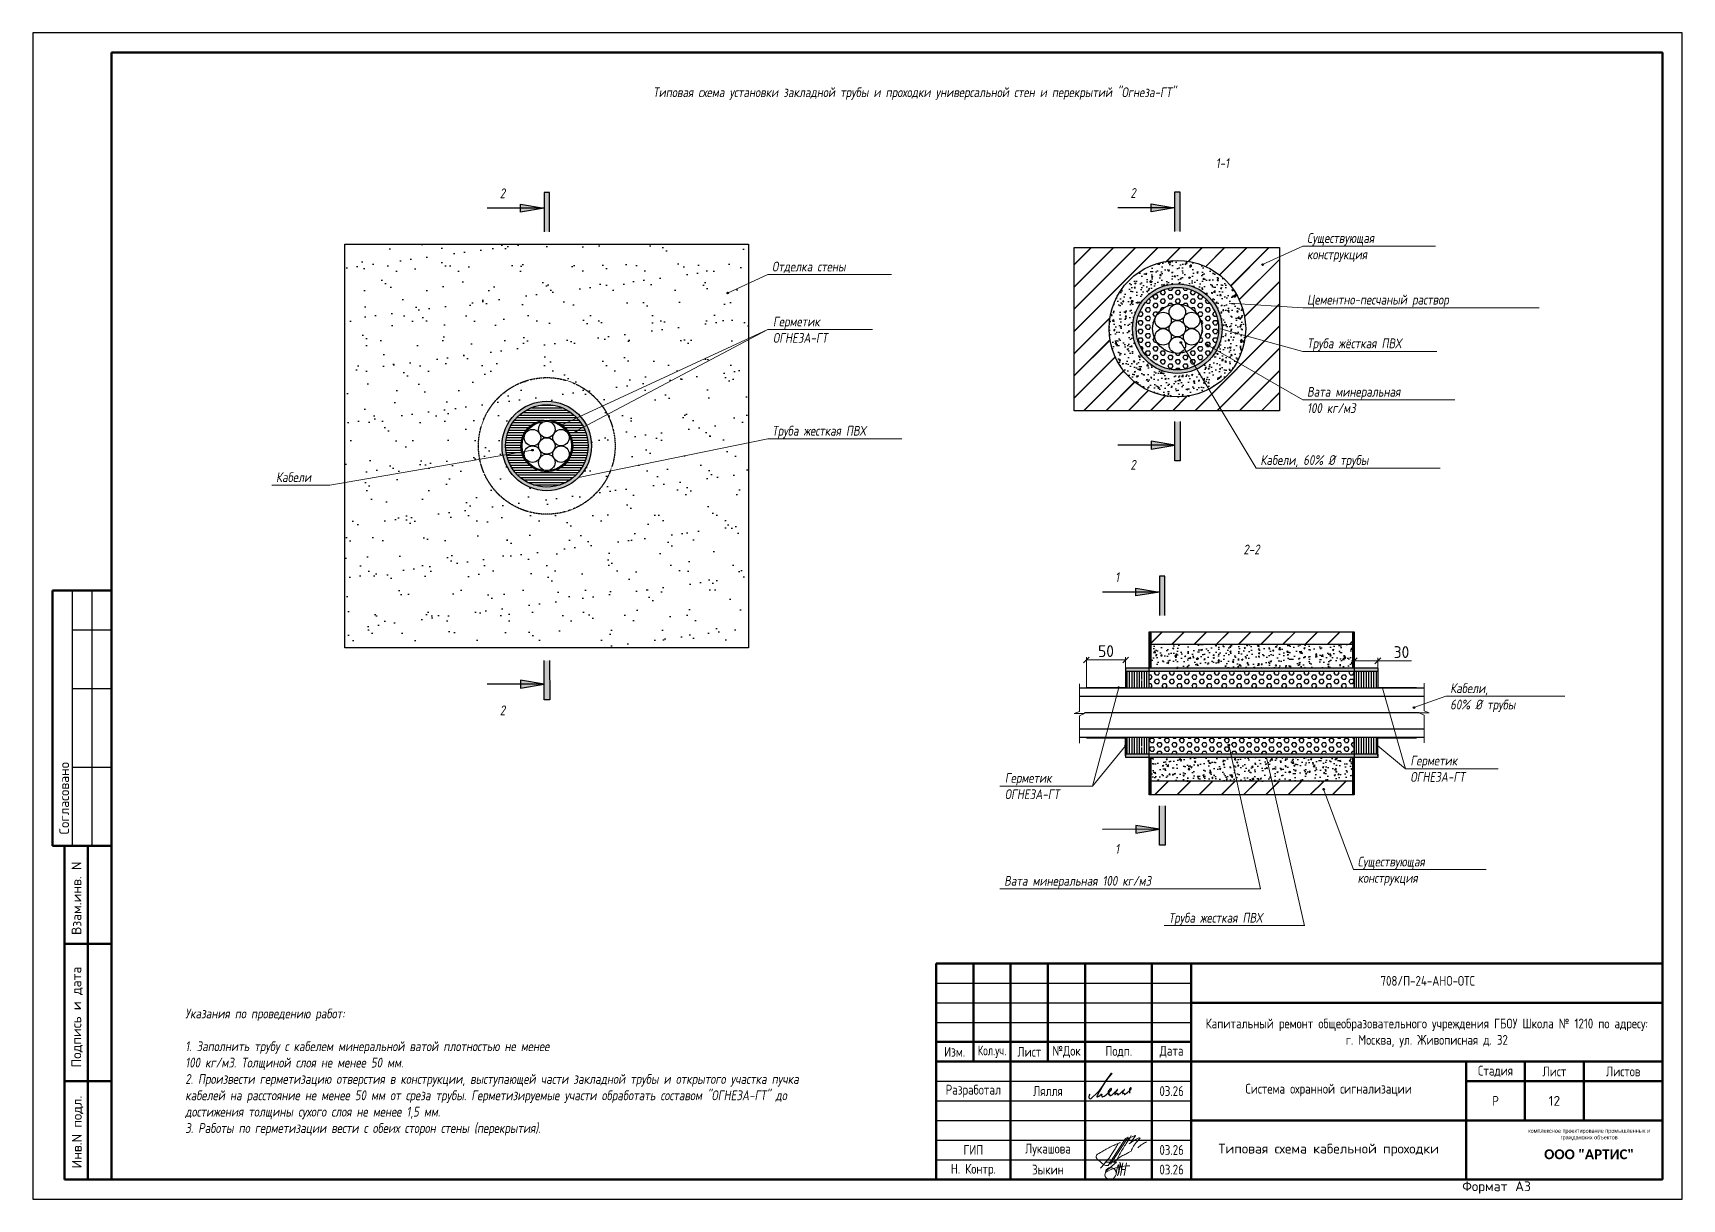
# Model space of a CAD drawing. Header units: millimetres. Extents: x -259793 to 1187961, y -549744 to 43070.
# Drawn here: x 919717 to 961717, y -33373 to -3673 of the extents above; entities that cross this region are included whole.
import ezdxf
from ezdxf.enums import TextEntityAlignment as Align

# ---------------------------------------------------------------- set-up
doc = ezdxf.new("R2010")
doc.units = ezdxf.units.MM
doc.linetypes.add('JIS_02_2.0', pattern=[3, 2, -1])
doc.linetypes.add('SHTRIX2', pattern=[2.2, 1, -1.2])
for name, color, linetype in [('__НАДПИСИ', 7, 'Continuous'), ('Основная', 7, 'Continuous'), ('стена', 20, 'Continuous')]:
    doc.layers.add(name, color=color, linetype=linetype)
for name, color, linetype, lineweight in [('__ФОРМАТ', 7, 'Continuous', 40), ('Подписи', 7, 'Continuous', 13), ('Формат', 225, 'Continuous', 30)]:
    doc.layers.add(name, color=color, linetype=linetype, lineweight=lineweight)
doc.layers.add('ОФ_подписи', color=5, linetype='Continuous', lineweight=13, true_color=0x0000ff)
doc.styles.add('GOST 2.304', font='')
doc.styles.add('GOST 2.304 type A', font='', dxfattribs={"height": 250})
doc.styles.add('ISOCPEUR', font='isocpeur.ttf', dxfattribs={"width": 0.9, "height": 350})
doc.styles.add('PDF ISOCPEUR', font='isocpeur.ttf')
doc.styles.add('RubezhCAD', font='', dxfattribs={"oblique": 10})
doc.styles.get("Standard").update_dxf_attribs({"font": ''})
doc.styles.add('XREF1$0$Standard', font='isocpeur.ttf')
doc.styles.add('ГОСТ 2.304', font='')
doc.styles.get('GOST 2.304').set_extended_font_data('GOST type B')
doc.styles.get('GOST 2.304 type A').set_extended_font_data('GOST 2.304 type A')
doc.styles.get('RubezhCAD').set_extended_font_data('GOST type A')
doc.styles.get('Standard').set_extended_font_data('GOST type B')
doc.styles.get('ГОСТ 2.304').set_extended_font_data('GOST 2.304 type A')
doc.dimstyles.new('Копия 150', dxfattribs={"dimtxt": 2, "dimasz": 2, "dimexe": 1.25, "dimexo": 0.5, "dimgap": 1, "dimtad": 1, "dimdec": 0, "dimtxsty": 'Standard', "dimblk": 'OBLIQUE', "dimcen": 2.5, "dimdle": 1, "dimadec": 0, "dimazin": 0, "dimtfac": 1, "dimtdec": 0, "dimtmove": 0, "dimatfit": 3, "dimldrblk": 'DOT', "dimfxl": 1, "dimlwd": 5, "dimlwe": 5, "dimarcsym": 0})

# ---------------------------------------------------------------- blocks, each defined once
blk = doc.blocks.new('*U1126')
at = {"lineweight": 50}
for p, q in [((5, 155), (20, 155)), ((5, 155), (5, 90)), ((5, 90), (20, 90)), ((8, 5), (8, 90)), ((14, 5), (14, 90)), ((8, 65), (20, 65)), ((8, 30), (20, 30)), ((8, 5), (20, 5))]:
    blk.add_line(p, q, dxfattribs=at)
for p, q in [((10, 155), (10, 90)), ((15, 155), (15, 90)), ((10, 145), (20, 145)), ((10, 130), (20, 130)), ((10, 110), (20, 110))]:
    blk.add_line(p, q)
blk.add_lwpolyline([(0, 0), (420, 0), (420, 297), (0, 297)], close=True)
blk.add_lwpolyline([(20, 292), (415, 292), (415, 5), (20, 5)], close=True, dxfattribs=at)
at = {"style": 'XREF1$0$Standard'}
for s, p in [('Согласовано', (7.95, 102.07)), ('Взам.инв. N', (11.07, 76.61)), ('Подпись и дата', (11.04, 46.36)), ('Инв.N подл.', (11.17, 17.07))]:
    blk.add_text(s, height=2.5, rotation=90, dxfattribs=at).set_placement(p, align=Align.MIDDLE_CENTER)
blk.add_text('Формат', height=2.5, dxfattribs=at).set_placement((364.02, 2))
blk.add_text('А3', height=2.5, dxfattribs=at).set_placement((381.51, 2), align=Align.RIGHT)
for tag, p in [('СОГЛАСОВАНО_ДАТА2', (14.37, 145.56)), ('СОГЛАСОВАНО_ДАТА3', (19.37, 145.56)), ('СОГЛАСОВАНО_ФАМИЛИЯ2', (14.37, 110.56)), ('СОГЛАСОВАНО_ФАМИЛИЯ3', (19.37, 110.56)), ('СОГЛАСОВАНО_ДОЛЖНОСТЬ2', (14.37, 90.56)), ('СОГЛАСОВАНО_ДОЛЖНОСТЬ3', (19.37, 90.56))]:
    blk.add_attdef(tag, p, '', height=2.5, rotation=90, dxfattribs=at)
for tag, p in [('ВЗАМ_ИНВ_НОМЕР', (19.37, 77.5)), ('ИНВ_N_ПОДЛ', (19.37, 17.5))]:
    blk.add_attdef(tag, text='', height=2.5, rotation=90, dxfattribs=at).set_placement(p, align=Align.CENTER)
blk.add_attdef('ИНВ_ДАТА', text='', height=2.5, rotation=90, dxfattribs=at).set_placement((19.37, 63.83), align=Align.RIGHT)
blk = doc.blocks.new('_Oblique')
at = {"color": 0, "linetype": 'ByBlock', "lineweight": -2}
blk.add_line((-0.5, -0.5), (0.5, 0.5), dxfattribs=at)
blk = doc.blocks.new('*D1151')
at = {"color": 0, "lineweight": 5, "transparency": 16777216}
for p, q in [((953371, -19939), (953371, -19592)), ((953371, -19667), (953971, -19667)), ((953971, -19939), (953971, -19592)), ((953971, -19667), (954826, -19667))]:
    blk.add_line(p, q, dxfattribs=at)
at = {"layer": 'Defpoints', "color": 0, "transparency": 16777216}
for p in [(953971, -19667), (953371, -19939), (953971, -19939)]:
    blk.add_point(p, dxfattribs=at)
at = {"color": 0, "lineweight": 5, "transparency": 16777216, "xscale": 150, "yscale": 150, "zscale": 150, "rotation": 180}
blk.add_blockref('_Oblique', (953371, -19667), dxfattribs=at)
at = {"color": 0, "lineweight": 5, "transparency": 16777216, "xscale": 150, "yscale": 150, "zscale": 150}
blk.add_blockref('_Oblique', (953971, -19667), dxfattribs=at)
at = {"color": 0, "transparency": 16777216, "insert": (954572, -19442), "char_height": 300, "attachment_point": 5, "style": 'GOST 2.304'}
blk.add_mtext('30', dxfattribs=at)
blk = doc.blocks.new('_Dot')
at = {"color": 0, "linetype": 'ByBlock', "lineweight": -2}
blk.add_line((-0.5, 0), (-1, 0), dxfattribs=at)
at = {"color": 0, "linetype": 'ByBlock', "const_width": 0.5}
blk.add_lwpolyline([(-0.25, 0, 1), (0.25, 0, 1)], format="xyb", close=True, dxfattribs=at)
blk = doc.blocks.new('*D1152')
at = {"color": 0, "lineweight": 5, "transparency": 16777216}
for p, q in [((946547, -20344), (946547, -19568)), ((946547, -19643), (947547, -19643)), ((947547, -19849), (947547, -19568))]:
    blk.add_line(p, q, dxfattribs=at)
at = {"layer": 'Defpoints', "color": 0, "transparency": 16777216}
for p in [(947547, -19643), (947547, -19849), (946547, -20344)]:
    blk.add_point(p, dxfattribs=at)
at = {"color": 0, "lineweight": 5, "transparency": 16777216, "xscale": 150, "yscale": 150, "zscale": 150, "rotation": 180}
blk.add_blockref('_Oblique', (946547, -19643), dxfattribs=at)
at = {"color": 0, "lineweight": 5, "transparency": 16777216, "xscale": 150, "yscale": 150, "zscale": 150}
blk.add_blockref('_Oblique', (947547, -19643), dxfattribs=at)
at = {"color": 0, "transparency": 16777216, "insert": (947047, -19418), "char_height": 300, "attachment_point": 5, "style": 'GOST 2.304'}
blk.add_mtext('50', dxfattribs=at)
blk = doc.blocks.new('П_Зыкин')
at = {"layer": 'ОФ_подписи', "color": 5, "ltscale": 100, "transparency": 33554687}
for p, q in [((142, 249), (62, -174)), ((102, 37), (218, 37)), ((258, 249), (178, -174))]:
    blk.add_line(p, q, dxfattribs=at)
blk.add_lwpolyline([(-462, 273), (-74, 273), (-446, -30)], dxfattribs=at)
for centre, radius, start, end in [((-271, -94), 186, 314.2393, 159.9348), ((345, -1372), 1523, 88.8758, 117.8788), ((1109, -252), 1204, 158.7593, 174.231), ((-1024, 224), 1068, 337.8144, 2.8859), ((-849, 72), 852, 342.8308, 7.4815), ((-9, 182), 4.48, 8.9691, 155.6551), ((-643, 22), 732, 344.4555, 20.462), ((-318, -169), 151, 108.7568, 173.4251), ((-287, -115), 185, 191.5358, 322.3512)]:
    blk.add_arc(centre, radius, start, end, dxfattribs=at)
blk = doc.blocks.new('П_Лукашова')
at = {"layer": 'ОФ_подписи', "color": 5}
for p, q in [((221, 339), (-221, -339)), ((286, 371), (-156, -307)), ((283, 370), (218, 338))]:
    blk.add_line(p, q, dxfattribs=at)
for points in [[(221, 301), (344, 360), (434, 401), (475, 416), (464, 395), (420, 336), (342, 232), (310, 203), (337, 221), (420, 283), (490, 322), (558, 352), (576, 358), (491, 240), (403, 113), (374, 49), (360, 20)], [(-221, -339), (-276, -344), (-368, -289), (-446, -221), (-505, -166), (-522, -116), (-412, -16), (-295, 56), (-173, 120), (-49, 179), (33, 216), (87, 237), (52, 221), (11, 167), (-59, 51), (-126, -52), (-177, -132), (-256, -231), (-409, -409)], [(360, 20), (294, -18), (203, -65), (91, -124), (-73, -248)], [(366, 415), (236, 213), (85, -37), (-50, -300)], [(530, 102), (646, 199), (748, 254)]]:
    blk.add_spline(points, degree=3, dxfattribs=at)
blk = doc.blocks.new('штамп')
at = {"layer": '__ФОРМАТ', "linetype": 'Continuous', "lineweight": 50}
for p, q in [((531929, 45357), (531929, 50857)), ((531929, 50857), (550429, 50857)), ((532879, 48357), (532879, 50857)), ((533829, 45357), (533829, 50857)), ((534779, 48357), (534779, 50857)), ((535729, 45357), (535729, 50857)), ((537429, 45357), (537429, 50857)), ((538429, 45357), (538429, 50857)), ((550429, 45357), (550429, 50857)), ((538429, 49857), (550429, 49857)), ((531929, 48857), (538429, 48857)), ((531929, 48357), (550429, 48357)), ((545429, 45357), (545429, 48357)), ((546929, 46857), (546929, 48357)), ((548429, 46857), (548429, 48357)), ((545429, 47857), (550429, 47857)), ((538429, 46857), (550429, 46857)), ((531929, 45357), (550429, 45357))]:
    blk.add_line(p, q, dxfattribs=at)
at = {"layer": '__ФОРМАТ', "linetype": 'Continuous', "lineweight": -2}
for p, q in [((531929, 50357), (538429, 50357)), ((531929, 49857), (538429, 49857)), ((531929, 49357), (538429, 49357)), ((531929, 48857), (538429, 48857)), ((531929, 47857), (538429, 47857)), ((531929, 47357), (538429, 47357)), ((531929, 46857), (538429, 46857)), ((538429, 46857), (550429, 46857)), ((531929, 46357), (538429, 46357)), ((531929, 45857), (538429, 45857))]:
    blk.add_line(p, q, dxfattribs=at)
at = {"layer": 'Подписи', "color": 5, "lineweight": 25}
blk.add_lwpolyline([(535847, 47525), (535833, 47500), (535823, 47461), (535824, 47440), (535829, 47423), (535840, 47414), (535857, 47413), (535876, 47421), (535897, 47435), (535917, 47454), (536005, 47539), (536088, 47624), (536142, 47690), (536203, 47776), (536266, 47874), (536323, 47953), (536362, 48009), (536395, 48059), (536405, 48060), (536397, 48045), (536295, 47925), (536205, 47790), (536095, 47603), (536059, 47544), (536038, 47506), (536029, 47485), (536027, 47473), (536027, 47462), (536031, 47457), (536037, 47454), (536045, 47456), (536057, 47466), (536072, 47479), (536107, 47506), (536133, 47525), (536147, 47532), (536152, 47532), (536153, 47529), (536150, 47520), (536147, 47504), (536146, 47491), (536148, 47479), (536150, 47471), (536157, 47465), (536166, 47462), (536178, 47464), (536189, 47469), (536215, 47480), (536240, 47498), (536281, 47529), (536306, 47550), (536324, 47567), (536342, 47582), (536372, 47609), (536388, 47629), (536397, 47646), (536399, 47657), (536398, 47666), (536393, 47671), (536383, 47671), (536372, 47667), (536356, 47653), (536336, 47632), (536323, 47612), (536313, 47599), (536309, 47587), (536310, 47579), (536315, 47575), (536326, 47579), (536335, 47585), (536344, 47592), (536348, 47595), (536352, 47596), (536354, 47595), (536355, 47592), (536349, 47583), (536342, 47575), (536334, 47561), (536326, 47547), (536322, 47538), (536320, 47531), (536321, 47523), (536325, 47519), (536328, 47519), (536333, 47524), (536338, 47527), (536344, 47526), (536346, 47520), (536351, 47508), (536355, 47498), (536359, 47493), (536366, 47491), (536375, 47491), (536385, 47497), (536412, 47513), (536436, 47532), (536466, 47559), (536491, 47583), (536517, 47607), (536529, 47621), (536545, 47642), (536547, 47643), (536546, 47644), (536543, 47644), (536541, 47642), (536538, 47637), (536499, 47577), (536491, 47558), (536482, 47544), (536480, 47535), (536479, 47529), (536481, 47524), (536483, 47522), (536489, 47523), (536494, 47526), (536502, 47532), (536512, 47539), (536522, 47544), (536530, 47548), (536541, 47549), (536547, 47546), (536550, 47541), (536551, 47531), (536552, 47525), (536553, 47521), (536558, 47517), (536562, 47515), (536568, 47515), (536575, 47517), (536583, 47523), (536596, 47533), (536617, 47547), (536636, 47561), (536659, 47583), (536688, 47609), (536702, 47620), (536713, 47630), (536721, 47636), (536727, 47641), (536727, 47643), (536726, 47644), (536723, 47643), (536720, 47638), (536715, 47629), (536693, 47594), (536681, 47575), (536676, 47566), (536674, 47557), (536677, 47551), (536679, 47547), (536684, 47546), (536689, 47549), (536695, 47552), (536700, 47554), (536709, 47554), (536716, 47551), (536717, 47545), (536719, 47535), (536721, 47527), (536725, 47524), (536731, 47520), (536741, 47523), (536747, 47528), (536757, 47534), (536779, 47550), (536809, 47572), (536842, 47600), (536865, 47623), (536880, 47642), (536895, 47664), (536899, 47675), (536901, 47684), (536898, 47689), (536891, 47693), (536881, 47689), (536873, 47682), (536862, 47668), (536856, 47654), (536855, 47638), (536856, 47622), (536856, 47598), (536858, 47583), (536860, 47572), (536864, 47560), (536871, 47551)], dxfattribs=at)
at = {"layer": 'ОФ_подписи'}
for name, p, xscale, yscale, zscale in [('П_Лукашова', (536533, 46057), 1.010226427429054, 1.010226427429054, 1.010226427429054), ('П_Зыкин', (536581, 45585), 0.7621923841183493, 0.7621923841183493, 0.7621923841183493)]:
    blk.add_blockref(name, p, dxfattribs=dict(at, xscale=xscale, yscale=yscale, zscale=zscale))
at = {"transparency": 33554687, "attachment_point": 5, "style": 'ГОСТ 2.304'}
for s, insert, char_height, width in [('{\\fArial|b0|i0|c204|p34;комплексное проектирование промышленных и гражданских объектов}', (548563, 46495), 100, 3372.21), ('{\\fCorbel Light|b1|i0|c204|p34;ООО "АРТИС"}', (548563, 45995), 250, 4171.2)]:
    blk.add_mtext(s, dxfattribs=dict(at, insert=insert, char_height=char_height, width=width))
at = {"layer": '__НАДПИСИ', "lineweight": 9, "ltscale": 2, "style": 'ISOCPEUR', "flags": 1}
blk.add_attdef('NOTATION', (548864, 51134), '', height=250, dxfattribs=at)
at = {"layer": '__НАДПИСИ', "lineweight": 9, "ltscale": 2, "style": 'RubezhCAD', "oblique": 10}
blk.add_attdef('SHEET', text='', height=250, dxfattribs=at).set_placement((547679, 47357), align=Align.MIDDLE_CENTER)
at = {"layer": '__ФОРМАТ', "color": 7, "linetype": 'Continuous', "lineweight": 20, "char_height": 250, "attachment_point": 5, "style": 'GOST 2.304 type A'}
for s, insert, width in [('Капитальный ремонт общеобразовательного учреждения ГБОУ Школа № 1210 по адресу:      \\Pг. Москва, ул. Живописная д. 32', (544429, 49085), 12000), ('\\pi-7.5,l7.5,t7.5;{\\W0.9;\\C256;Кол.уч.}', (533354, 48607), 950)]:
    blk.add_mtext(s, dxfattribs=dict(at, insert=insert, width=width))
for s, insert, width, line_spacing_factor in [('\\pi-7.5,l7.5,t7.5;{\\C256;Изм.}', (532404, 48607), 950, 1.2), ('\\pi-7.5,l7.5,t7.5;{\\C256;Лист}', (534304, 48607), 950, 1.2), ('\\pi-7.5,l7.5,t7.5;{\\C256;№Док}', (535254, 48607), 950, 1.2), ('\\pi-7.5,l7.5,t7.5;{\\C256;Подп.}', (536584, 48607), 1710.72, 1.2), ('\\pi-7.5,l7.5,t7.5;{\\C256;Дата}', (537929, 48607), 1000, 1.2), ('\\pi-7.5,l7.5,t7.5;{\\C256;Стадия}', (546179, 48107), 1500, 1.2), ('\\pi-7.5,l7.5,t7.5;{\\C256;Лист}', (547679, 48107), 1500, 1.2), ('\\pi-7.5,l7.5,t7.5;{\\C256;Листов}', (549429, 48107), 2000, 1.2), ('\\pi-7.5,l7.5,t7.5;{\\C256;Разработал}', (532879, 47607), 1900, 1.2), ('{\\C256;Лялля}', (534779, 47607), 1900, 1.2), ('{\\C256;03.26}', (537929, 47607), 1000, 1.2), ('Система охранной сигнализации ', (541929, 47632), 6828.82, 0.85), ('\\pi-750,l750,t750;{\\C256;Р}', (546179, 47357), 1500, 1.2), ('\\pi-7.5,l7.5,t7.5;{\\C256;ГИП}', (532879, 46107), 1900, 1.2), ('{\\C256;Лукашова}', (534779, 46107), 1900, 1.2), ('{\\C256;03.26}', (537929, 46107), 1000, 1.2), ('{\\C256;Н. Контр. }', (532879, 45592), 1900, 1.2), ('\\pi-750,l750,t750;{\\C256;Зыкин}', (534779, 45607), 1900, 1.2), ('{\\C256;03.26}', (537929, 45607), 1000, 1.2)]:
    blk.add_mtext(s, dxfattribs=dict(at, insert=insert, width=width, line_spacing_factor=line_spacing_factor))
at = {"layer": 'стена', "color": 18, "true_color": 0x000000, "insert": (543249, 50539), "char_height": 250, "width": 3851.47, "attachment_point": 1, "style": 'GOST 2.304 type A'}
blk.add_mtext('708/П-24-АНО-ОТС', dxfattribs=at)

msp = doc.modelspace()

# ---------------------------------------------------------------- hatches: boundary and pattern name
at = {"lineweight": 0, "transparency": 33554687}
h = msp.add_hatch(color=0, dxfattribs=at)
h.paths.add_polyline_path([(932733.93472, -8735.27574), (932873.9347, -8735.20291), (932873.41449, -7735.20304), (932733.41451, -7735.27587)])
h.paths.add_polyline_path([(932132.77472, -8236.14444), (932733.6226, -8135.27582), (932132.72241, -8135.58841)])
h.paths.add_polyline_path([(932132.72241, -8135.58841), (932733.6226, -8135.27582), (932132.6701, -8035.03238)])
h = msp.add_hatch(color=0, dxfattribs=at)
h.paths.add_polyline_path([(948794.55552, -8726.92083), (948934.55551, -8726.848), (948934.0353, -7726.84814), (948794.03531, -7726.92097)])
h.paths.add_polyline_path([(948193.39552, -8227.78954), (948794.2434, -8126.92091), (948193.34321, -8127.23351)])
h.paths.add_polyline_path([(948193.34321, -8127.23351), (948794.2434, -8126.92091), (948193.2909, -8026.67747)])
at = {"transparency": 33554687}
h = msp.add_hatch(dxfattribs=at)
h.set_pattern_fill('AR-SAND', color=0, scale=20, style=0)
h.set_pattern_definition([(37.5, (903546.3, -32563.7), (-32, 978.826), [0, -772.16, 0, -863.6, 0, -825.5]), (7.5, (903546.3, -32563.7), (899.047, 1433.65), [0, -416.56, 0, -695.96, 0, -266.7]), (327.5, (902921.5, -32563.7), (1581.985, 2.874), [0, -254, 0, -914.4, 0, -1193.8]), (317.5, (902921.5, -32563.7), (1527.113, 445.86), [0, -127, 0, -599.44, 0, -685.8])])
h.paths.add_polyline_path([(927663.4145, -9050.4823), (937943.4145, -9050.4823), (937943.4145, -19330.4823), (927663.4145, -19330.4823)])
edge = h.paths.add_edge_path(flags=16)
edge.add_arc((932803.4145, -14190.4823), 1140, 0, 360)
h = msp.add_hatch(dxfattribs=at)
h.set_pattern_fill('JIS_LC_20', color=0, scale=20, style=0)
h.set_pattern_definition([(45, (915541.8, -31783.86), (-282.8427, 282.8427), []), (45, (915549.8, -31783.86), (-282.8427, 282.8427), [])])
h.paths.add_polyline_path([(946239.54043, -13293.36827), (951463.66176, -13293.36827), (951463.66176, -9140.75675), (946239.54043, -9140.75675)])
h.paths.add_polyline_path([(950604.0353, -11204.01815, -1), (947124.0353, -11204.01815, -1)], flags=16)
h = msp.add_hatch(dxfattribs=at)
h.set_pattern_fill('AR-CONC', color=0, scale=2, style=0)
h.set_pattern_definition([(50, (915541.78, -31783.86), (364.3693, -31.8782), [38.1, -419.1]), (355, (915541.8, -31783.86), (-70.4857, 382.1133), [30.48, -335.28]), (100.451, (915572.15, -31786.5), (293.885, 350.2334), [32.38, -356.18]), (46.1842, (915541.8, -31682.26), (542.158, -84.0847), [57.15, -628.65]), (96.6356, (915586.96, -31689.27), (474.8085, 494.851), [48.57, -534.27]), (351.184, (915541.8, -31682.26), (474.809, 494.85), [45.72, -502.92]), (21, (915592.58, -31707.66), (303.2298, -204.531), [38.1, -419.1]), (326, (915592.6, -31707.66), (123.604, 368.376), [30.48, -335.28]), (71.4514, (915617.85, -31724.7), (426.833, 163.8457), [32.38, -356.18]), (37.5, (915541.78, -31783.86), (6.1772, 169.11008), [0, -331.216, 0, -340.36, 0, -336.55]), (7.5, (915541.78, -31783.86), (133.6393, 200.36115), [0, -194.056, 0, -323.596, 0, -128.27]), (327.5, (915428.5, -31783.86), (271.1812, -11.4575), [0, -127, 0, -396.24, 0, -525.78]), (317.5, (915377.7, -31783.86), (296.2584, 50.853), [0, -165.1, 0, -263.144, 0, -373.38])])
h.paths.add_polyline_path([(947124.0353, -11204.01815, 1), (950604.0353, -11204.01815, 1)])
h.paths.add_polyline_path([(950004.0353, -11204.01815, -1), (947724.0353, -11204.01815, -1)], flags=16)
h = msp.add_hatch(color=0, dxfattribs=at)
edge = h.paths.add_edge_path()
edge.add_arc((951034.84264, -9571.849), 20, 0, 360)
h = msp.add_hatch(color=0, dxfattribs=at)
h.paths.add_polyline_path([(947724.0353, -11204.01815, 1), (950004.0353, -11204.01815, 1)])
h.paths.add_polyline_path([(949914.0353, -11204.01815, -1), (947814.0353, -11204.01815, -1)], flags=16)
h = msp.add_hatch(color=0, dxfattribs=at)
edge = h.paths.add_edge_path()
edge.add_arc((937409.17876, -10298.28552), 20, 0, 360)
h = msp.add_hatch(dxfattribs=at)
h.set_pattern_fill('HEX', color=0, scale=20, style=0)
h.set_pattern_definition([(0, (938181.68, -27933.98), (0, 109.9852), [63.5, -127]), (120, (938181.68, -27933.98), (-95.25, -54.9926), [63.5, -127]), (60, (938245.18, -27933.98), (-95.25, 54.9926), [63.5, -127])])
h.paths.add_polyline_path([(947814.0353, -11204.01815, 1), (949914.0353, -11204.01815, 1)])
h.paths.add_polyline_path([(948234.0353, -11204.01815, -1), (949494.0353, -11204.01815, -1)], flags=16)
h = msp.add_hatch(color=0, dxfattribs=at)
edge = h.paths.add_edge_path()
edge.add_arc((948952.70064, -11556.93728), 20, 0, 360)
h = msp.add_hatch(color=0, dxfattribs=at)
edge = h.paths.add_edge_path()
edge.add_arc((949625.71921, -11615.82601), 20, 0, 360)
h = msp.add_hatch(color=0, dxfattribs=at)
h.paths.add_polyline_path([(931663.4145, -14190.4823, 1), (933943.4145, -14190.4823, 1)])
h.paths.add_polyline_path([(933853.4145, -14190.4823, -1), (931753.4145, -14190.4823, -1)], flags=16)
h = msp.add_hatch(dxfattribs=at)
h.set_pattern_fill('LINE', color=0, scale=20, style=0)
h.set_pattern_definition([(0, (903546.34, -31949.064), (0, 63.5), [])])
h.paths.add_polyline_path([(931753.4145, -14190.4823, 1), (933853.4145, -14190.4823, 1)])
edge = h.paths.add_edge_path(flags=16)
edge.add_arc((932803.4145, -14190.4823), 660, 0, 360)
h = msp.add_hatch(color=0, dxfattribs=at)
edge = h.paths.add_edge_path()
edge.add_arc((932803.4145, -14190.4823), 660, 0, 360)
edge = h.paths.add_edge_path(flags=17)
edge.add_arc((932803.4145, -14190.4823), 630, 0, 360)
h = msp.add_hatch(color=0, dxfattribs=at)
edge = h.paths.add_edge_path()
edge.add_arc((933167.14517, -13659.29632), 20, 0, 360)
h = msp.add_hatch(color=0, dxfattribs=at)
edge = h.paths.add_edge_path()
edge.add_arc((933546.05445, -13817.52083), 20, 0, 360)
at = {"lineweight": 0, "transparency": 33554687}
h = msp.add_hatch(color=0, dxfattribs=at)
h.paths.add_polyline_path([(948797.37243, -13570.58617), (948937.37241, -13570.51334), (948937.89262, -14570.5132), (948797.89264, -14570.58603)])
h.paths.add_polyline_path([(948196.73206, -14070.34265), (948797.68456, -14170.58609), (948196.78437, -14170.89868)])
h.paths.add_polyline_path([(948196.78437, -14170.89868), (948797.68456, -14170.58609), (948196.83668, -14271.45471)])
at = {"transparency": 33554687}
h = msp.add_hatch(color=0, dxfattribs=at)
edge = h.paths.add_edge_path()
edge.add_arc((932439.68383, -14299.63282), 20, 0, 360)
at = {"lineweight": 0, "transparency": 33554687}
h = msp.add_hatch(color=0, dxfattribs=at)
h.paths.add_polyline_path([(948407.06354, -18512.22647), (948547.06352, -18512.15364), (948546.54331, -17512.15378), (948406.54333, -17512.2266)])
h.paths.add_polyline_path([(947805.90354, -18013.09518), (948406.75141, -17912.22655), (947805.85123, -17912.53915)])
h.paths.add_polyline_path([(947805.85123, -17912.53915), (948406.75141, -17912.22655), (947805.79892, -17811.98311)])
at = {"transparency": 33554687}
h = msp.add_hatch(dxfattribs=at)
h.set_pattern_fill('JIS_LC_20', color=0, scale=20, style=0)
h.set_pattern_definition([(45, (925265.87, -41569.16), (-282.8427, 282.8427), []), (45, (925273.87, -41569.16), (-282.8427, 282.8427), [])])
h.paths.add_polyline_path([(948146.94907, -18926.06239), (948146.94907, -19249.51779), (953371.07039, -19249.51779), (953371.07039, -18926.06239)])
h.paths.add_polyline_path([(948146.94907, -22729.32379), (948146.94907, -23078.67391), (953371.07039, -23078.67391), (953371.07039, -22729.32379)])
h = msp.add_hatch(dxfattribs=at)
h.set_pattern_fill('AR-CONC', color=0, scale=2, style=0)
h.set_pattern_definition([(50, (925265.87, -41569.16), (364.3693, -31.8782), [38.1, -419.1]), (355, (925265.87, -41569.16), (-70.4857, 382.1133), [30.48, -335.28]), (100.451, (925296.24, -41571.82), (293.885, 350.2334), [32.38, -356.18]), (46.1842, (925265.87, -41467.56), (542.158, -84.0847), [57.15, -628.65]), (96.6356, (925311.05, -41474.57), (474.8085, 494.851), [48.57, -534.27]), (351.184, (925265.9, -41467.56), (474.809, 494.85), [45.72, -502.92]), (21, (925316.67, -41492.96), (303.2298, -204.531), [38.1, -419.1]), (326, (925316.67, -41492.96), (123.604, 368.376), [30.48, -335.28]), (71.4514, (925341.94, -41510), (426.833, 163.8457), [32.38, -356.18]), (37.5, (925265.87, -41569.16), (6.1772, 169.1101), [0, -331.216, 0, -340.36, 0, -336.55]), (7.5, (925265.87, -41569.16), (133.6393, 200.36115), [0, -194.056, 0, -323.596, 0, -128.27]), (327.5, (925152.59, -41569.16), (271.1812, -11.4575), [0, -127, 0, -396.24, 0, -525.78]), (317.5, (925101.8, -41569.16), (296.2584, 50.853), [0, -165.1, 0, -263.144, 0, -373.38])])
h.paths.add_polyline_path([(953371.07039, -19849.32379), (953371.07039, -19249.51779), (948146.94907, -19249.51779), (948146.94907, -19849.32379)])
h.paths.add_polyline_path([(953371.07039, -22729.32379), (953371.07039, -22129.32379), (948146.94907, -22129.32379), (948146.94907, -22729.32379)])
at = {"lineweight": 0, "transparency": 33554687}
h = msp.add_hatch(color=0, dxfattribs=at)
h.paths.add_polyline_path([(932736.75163, -19660.29019), (932876.75161, -19660.21736), (932877.27182, -20660.21723), (932737.27184, -20660.29006)])
h.paths.add_polyline_path([(932136.11126, -20160.04667), (932737.06375, -20260.29011), (932136.16357, -20260.6027)])
h.paths.add_polyline_path([(932136.16357, -20260.6027), (932737.06375, -20260.29011), (932136.21588, -20361.15874)])
at = {"transparency": 33554687}
h = msp.add_hatch(color=0, dxfattribs=at)
h.paths.add_polyline_path([(953371.07039, -19849.32379), (953371.07039, -19939.32379), (953971.07039, -19939.32379), (953971.07039, -19849.32379)])
h.paths.add_polyline_path([(948146.94907, -19939.32379), (948146.94907, -19849.32379), (947546.94907, -19849.32379), (947546.94907, -19939.32379)])
h.paths.add_polyline_path([(948146.94907, -19849.32379), (948146.94907, -19939.32379), (953371.07039, -19939.32379), (953371.07039, -19849.32379)])
h = msp.add_hatch(dxfattribs=at)
h.set_pattern_fill('LINE', color=0, scale=20, angle=90, style=0)
h.set_pattern_definition([(90, (940089.09, -28803.07), (-63.5, 4e-15), [])])
h.paths.add_polyline_path([(948146.94907, -20034.07491), (947993.16903, -20143.18254, -0.1555046696), (947996.85756, -20154.7556, -1), (947956.85756, -20154.7556, -0.7308454502), (947993.16903, -20143.18254), (948146.94907, -20034.07491), (948146.94907, -19939.32379), (947546.94907, -19939.32379), (947546.94907, -20344.32379), (947546.94907, -20359.32379), (948146.94907, -20359.32379)])
h.paths.add_polyline_path([(947950.43037, -21856.15205, -0.6131258842), (947982.20136, -21839.98283), (948142.83843, -21619.32379), (947546.94907, -21619.32379), (947546.94907, -21809.32379, -0.4142135624), (947566.94907, -21829.32379, -0.4142135624), (947546.94907, -21849.32379), (947546.94907, -22039.32379), (948146.94907, -22039.32379), (948146.94907, -21619.32379), (948142.83843, -21619.32379), (947982.20136, -21839.98283, -0.2398288439), (947990.43037, -21856.15205, -1)])
h.paths.add_polyline_path([(953971.07039, -19939.32379), (953371.07039, -19939.32379), (953371.07039, -20130.91012), (953440.72829, -20174.5869, -0.752948979), (953477.67286, -20185.21147, -1), (953437.67286, -20185.21147, -0.1409345189), (953440.72829, -20174.5869), (953371.07039, -20130.91012), (953371.07039, -20359.32379), (953971.07039, -20359.32379)])
h.paths.add_polyline_path([(953971.07039, -21634.32379), (953971.07039, -21619.32379), (953538.04611, -21619.32379), (953665.26108, -22039.32379), (953971.07039, -22039.32379)])
h.paths.add_polyline_path([(953538.04611, -21619.32379), (953371.07039, -21619.32379), (953371.07039, -21757.68341), (953447.10107, -21848.81942, -0.6360691324), (953479.91311, -21864.17689, -1), (953439.91311, -21864.17689, -0.2224422308), (953447.10107, -21848.81942), (953371.07039, -21757.68341), (953371.07039, -22039.32379), (953665.26108, -22039.32379)])
h = msp.add_hatch(dxfattribs=at)
h.set_pattern_fill('HEX', color=0, scale=20, style=0)
h.set_pattern_definition([(0, (925265.87, -39930.18), (0, 109.9852), [63.5, -127]), (120, (925265.87, -39930.18), (-95.24998, -54.9926), [63.5, -127]), (60, (925329.37, -39930.18), (-95.24998, 54.9926), [63.5, -127])])
h.paths.add_polyline_path([(952258.87382, -19939.32379), (950319.4544, -19939.32379), (949938.92214, -20359.32379), (952389.76165, -20359.32379)])
h.paths.add_polyline_path([(950319.4544, -19939.32379), (948979.98744, -19939.32379), (948146.94907, -20149.32379), (948146.94907, -20359.32379), (949938.92214, -20359.32379)])
h.paths.add_polyline_path([(953371.07039, -20018.87506), (952759.27574, -19939.32379), (952258.87382, -19939.32379), (952389.76165, -20359.32379), (953371.07039, -20359.32379)])
h.paths.add_polyline_path([(953371.07039, -19939.32379), (952759.27574, -19939.32379), (953371.07039, -20018.87506)], flags=17)
h.paths.add_polyline_path([(948979.98744, -19939.32379), (948146.94907, -19939.32379), (948146.94907, -20149.32379)], flags=17)
h = msp.add_hatch(color=0, dxfattribs=at)
edge = h.paths.add_edge_path()
edge.add_arc((947370.96072, -20344.32379), 20, 0, 360)
h = msp.add_hatch(color=0, dxfattribs=at)
edge = h.paths.add_edge_path()
edge.add_arc((954888.31609, -20854.46933), 20, 0, 360)
h = msp.add_hatch(color=0, dxfattribs=at)
edge = h.paths.add_edge_path()
edge.add_arc((947546.94907, -21829.32379), 20, 0, 360)
h = msp.add_hatch(dxfattribs=at)
h.set_pattern_fill('HEX', color=0, scale=20, style=0)
h.set_pattern_definition([(0, (948761.36, -21634.19), (0, 109.9852), [63.5, -127]), (120, (948761.36, -21634.19), (-95.25, -54.9926), [63.5, -127]), (60, (948824.86, -21634.19), (-95.25, 54.9926), [63.5, -127])])
h.paths.add_polyline_path([(948797.32534, -21619.32379), (948146.94907, -21619.32379), (948146.94907, -21674.92494)], flags=17)
h.paths.add_polyline_path([(953371.07039, -21619.32379), (948797.32534, -21619.32379), (948146.94907, -21674.92494), (948146.94907, -22039.32379), (953371.07039, -22039.32379)])
h = msp.add_hatch(color=0, dxfattribs=at)
edge = h.paths.add_edge_path()
edge.add_arc((950175.13095, -21808.3683), 20, 0, 360)
h = msp.add_hatch(color=0, dxfattribs=at)
h.paths.add_polyline_path([(953971.07039, -22129.32379), (953971.07039, -22039.32379), (953371.07039, -22039.32379), (953371.07039, -22129.32379)])
h.paths.add_polyline_path([(947546.94907, -22039.32379), (947546.94907, -22129.32379), (948146.94907, -22129.32379), (948146.94907, -22039.32379)])
h.paths.add_polyline_path([(948146.94907, -22039.32379), (948146.94907, -22129.32379), (953371.07039, -22129.32379), (953371.07039, -22039.32379)])
h = msp.add_hatch(color=0, dxfattribs=at)
edge = h.paths.add_edge_path()
edge.add_arc((951721.69076, -22497.90504), 20, 0, 360)
h = msp.add_hatch(color=0, dxfattribs=at)
edge = h.paths.add_edge_path()
edge.add_arc((952588.58093, -22934.63668), 20, 0, 360)
at = {"lineweight": 0, "transparency": 33554687}
h = msp.add_hatch(color=0, dxfattribs=at)
h.paths.add_polyline_path([(948409.88044, -23355.89181), (948549.88042, -23355.81898), (948550.40063, -24355.81884), (948410.40065, -24355.89167)])
h.paths.add_polyline_path([(947809.24007, -23855.64829), (948410.19257, -23955.89173), (947809.29238, -23956.20432)])
h.paths.add_polyline_path([(947809.29238, -23956.20432), (948410.19257, -23955.89173), (947809.34469, -24056.76035)])

# ---------------------------------------------------------------- linework, layer by layer
at = {"color": 0, "linetype": 'Continuous', "lineweight": 25, "transparency": 33554687}
for p, q in [((932873.41449, -7735.20304), (932733.41451, -7735.27587)), ((932733.41451, -7735.27587), (932733.93472, -8735.27574)), ((932873.9347, -8735.20291), (932873.41449, -7735.20304)), ((948934.0353, -7726.84814), (948794.03531, -7726.92097)), ((948794.03531, -7726.92097), (948794.55552, -8726.92083)), ((948934.55551, -8726.848), (948934.0353, -7726.84814)), ((932132.77472, -8236.14444), (932132.6701, -8035.03238)), ((932132.6701, -8035.03238), (932733.6226, -8135.27582)), ((932733.6226, -8135.27582), (932132.77472, -8236.14444)), ((948193.39552, -8227.78954), (948193.2909, -8026.67747)), ((948193.2909, -8026.67747), (948794.2434, -8126.92091)), ((948794.2434, -8126.92091), (948193.39552, -8227.78954)), ((948797.89264, -14570.58603), (948797.37243, -13570.58617)), ((948937.37241, -13570.51334), (948937.89262, -14570.5132)), ((948797.68456, -14170.58609), (948196.73206, -14070.34265)), ((948196.73206, -14070.34265), (948196.83668, -14271.45471)), ((948196.83668, -14271.45471), (948797.68456, -14170.58609)), ((948937.89262, -14570.5132), (948797.89264, -14570.58603)), ((948546.54331, -17512.15378), (948406.54333, -17512.2266)), ((948406.54333, -17512.2266), (948407.06354, -18512.22647)), ((948547.06352, -18512.15364), (948546.54331, -17512.15378)), ((947805.90354, -18013.09518), (947805.79892, -17811.98311)), ((947805.79892, -17811.98311), (948406.75141, -17912.22655)), ((948406.75141, -17912.22655), (947805.90354, -18013.09518)), ((932737.27184, -20660.29006), (932736.75163, -19660.29019)), ((932876.75161, -19660.21736), (932877.27182, -20660.21723)), ((932737.06375, -20260.29011), (932136.11126, -20160.04667)), ((932136.11126, -20160.04667), (932136.21588, -20361.15874)), ((932136.21588, -20361.15874), (932737.06375, -20260.29011)), ((932877.27182, -20660.21723), (932737.27184, -20660.29006)), ((948410.40065, -24355.89167), (948409.88044, -23355.89181)), ((948549.88042, -23355.81898), (948550.40063, -24355.81884)), ((948410.19257, -23955.89173), (947809.24007, -23855.64829)), ((947809.24007, -23855.64829), (947809.34469, -24056.76035)), ((947809.34469, -24056.76035), (948410.19257, -23955.89173)), ((948550.40063, -24355.81884), (948410.40065, -24355.89167))]:
    msp.add_line(p, q, dxfattribs=at)
at = {"color": 0, "lineweight": 20, "transparency": 33554687}
for p, q in [((951034.84264, -9571.849), (952060.1247, -9100.56574)), ((952060.1247, -9100.56574), (955441.865, -9100.56574)), ((937409.17876, -10298.28552), (938434.46083, -9827.00226)), ((938434.46083, -9827.00226), (941582.29478, -9827.00226)), ((950179.95125, -10550.39046), (952060.1247, -10669.16414)), ((952060.1247, -10669.16414), (958081.67131, -10669.16414)), ((933167.14517, -13659.29632), (938434.46083, -11227.11266)), ((933546.05441, -13817.52081), (938434.46083, -11227.11266)), ((938434.46083, -11227.11266), (941103.61556, -11227.11266)), ((949965.42272, -11207.16469), (952060.1247, -11783.02715)), ((948952.70064, -11556.93728), (950870.88264, -14755.33616)), ((949625.71921, -11615.82601), (952060.1247, -13016.37487)), ((952060.1247, -11783.02715), (955474.17671, -11783.02715)), ((952060.1247, -13016.37487), (955931.21099, -13016.37487)), ((933611.9302, -14994.16281), (938434.46091, -14009.81966)), ((938434.46091, -14009.81966), (941845.76309, -14009.81966)), ((932439.68383, -14299.63282), (927279.07972, -15192.3213)), ((950870.88264, -14755.33616), (955554.99751, -14755.33616)), ((925800.36307, -15192.3213), (927279.07972, -15192.3213)), ((947370.96072, -20344.32379), (946705.73214, -22859.94032)), ((954085.34874, -20359.32379), (954676.00624, -22419.02513)), ((954888.31609, -20854.46933), (955705.34473, -20567.00191)), ((955705.34473, -20567.00191), (958734.15171, -20567.00191)), ((947546.94907, -21829.32379), (946705.73214, -22859.94032)), ((950175.13095, -21808.3683), (950984.16438, -25473.39246)), ((953971.07039, -21829.32379), (954676.00624, -22419.02513)), ((951136.65653, -22129.32379), (952100.77955, -26414.24419)), ((954676.00621, -22419.02512), (957035.53906, -22419.02512)), ((944346.19929, -22859.94032), (946705.73214, -22859.94032)), ((952588.58093, -22934.63668), (953348.39841, -24982.59273)), ((953348.39841, -24982.59273), (956730.1387, -24982.59273)), ((944346.19929, -25473.39246), (950984.16438, -25473.39246)), ((948530.85677, -26401.66455), (952097.94909, -26401.66455))]:
    msp.add_line(p, q, dxfattribs=at)
at = {"color": 0, "transparency": 33554687}
for p, q in [((953371.07039, -19249.51779), (948146.94907, -19249.51779)), ((947546.94907, -19849.32379), (947546.94907, -19939.32379)), ((947546.94907, -19894.32379), (947546.94907, -20344.32379)), ((953971.07039, -19849.32379), (953971.07039, -19939.32379)), ((953971.07039, -19894.32379), (953971.07039, -20344.32379)), ((955150.65098, -20359.32379), (946367.53831, -20359.32379)), ((955150.65098, -20569.32379), (946367.53831, -20569.32379)), ((955022.5144, -20989.32379), (946495.67489, -20989.32379)), ((955150.65101, -21409.32379), (946367.53828, -21409.32379)), ((955150.65101, -21619.32379), (946367.53828, -21619.32379)), ((947546.94907, -22084.32379), (947546.94907, -21634.32379)), ((953971.07039, -22084.32379), (953971.07039, -21634.32379)), ((947546.94907, -22039.32379), (947546.94907, -22129.32379)), ((953971.07039, -22039.32379), (953971.07039, -22129.32379)), ((953367.53726, -22729.32379), (948146.94907, -22729.32379))]:
    msp.add_line(p, q, dxfattribs=at)
at = {"color": 0, "lineweight": 0, "transparency": 33554687}
for p, q in [((946367.53831, -20950.95831), (946367.53831, -20250.95831)), ((955150.65098, -20936.68391), (955150.65098, -20236.68391)), ((946367.53828, -20950.95831), (946239.40167, -21003.59818)), ((955022.5144, -20989.32379), (955150.65101, -21049.29242)), ((955278.78762, -20989.32379), (955022.5144, -20989.32379)), ((955150.65101, -20936.68391), (955278.78762, -20989.32379)), ((946239.40167, -21003.59818), (946495.67489, -21003.59818)), ((946495.67489, -21003.59818), (946367.53828, -21063.56682)), ((946367.53828, -21763.56682), (946367.53828, -21063.56682)), ((955150.65101, -21749.29242), (955150.65101, -21049.29242))]:
    msp.add_line(p, q, dxfattribs=at)
at = {"color": 0, "linetype": 'Continuous', "lineweight": 25, "transparency": 33554687}
for points in [[(932733.6226, -8135.27582), (931283.30114, -8136.03029)], [(948794.2434, -8126.92091), (947343.92194, -8127.67538)], [(948797.68456, -14170.58609), (947347.36309, -14171.34056)], [(948406.75141, -17912.22655), (946956.42995, -17912.98102)], [(932737.06375, -20260.29011), (931286.74229, -20261.04458)], [(948410.19257, -23955.89173), (946959.87111, -23956.6462)]]:
    msp.add_lwpolyline(points, dxfattribs=at)
at = {"color": 0, "transparency": 33554687}
for points in [[(927663.4145, -9050.4823), (937943.4145, -9050.4823), (937943.4145, -19330.4823), (927663.4145, -19330.4823)], [(946239.54043, -9140.75675), (951463.66176, -9140.75675), (951463.66176, -13293.36827), (946239.54043, -13293.36827)]]:
    msp.add_lwpolyline(points, close=True, dxfattribs=at)
for points, const_width in [([(948176.94907, -18926.06239), (948176.94907, -19849.32379)], 60), ([(953341.07039, -18926.06239), (953341.07039, -19849.32379)], 60), ([(947546.94907, -20359.32379), (947546.94907, -19939.32379)], 30), ([(953971.07039, -20359.32379), (953971.07039, -19939.32379)], 30), ([(947546.94907, -20344.32379), (946546.94907, -20344.32379), (946546.94907, -20344.32379)], 30), ([(953971.07039, -20344.32379), (954956.07039, -20344.32379)], 30), ([(947531.94907, -21634.32379), (946546.94907, -21634.32379)], 30), ([(947546.94907, -21619.32379), (947546.94907, -22039.32379)], 30), ([(953971.07039, -21619.32379), (953971.07039, -22039.32379)], 30), ([(953971.07039, -21634.32379), (954956.07039, -21634.32379)], 30), ([(948176.94907, -22129.32379), (948176.94907, -23078.67391)], 60), ([(953341.07039, -22129.32379), (953341.07039, -23078.67391)], 60)]:
    msp.add_lwpolyline(points, dxfattribs=dict(at, const_width=const_width))
for points in [[(948146.94907, -20359.32379), (948146.94907, -18926.06239), (953371.07039, -18926.06239), (953371.07039, -20359.32379)], [(953971.07039, -19849.32379), (947546.94907, -19849.32379)], [(953971.07039, -19939.32379), (947546.94907, -19939.32379)], [(948146.94907, -20359.32379), (948146.94907, -19939.32379)], [(953371.07039, -20359.32379), (953371.07039, -19939.32379)], [(953371.07039, -21619.32379), (953371.07039, -23078.67391), (948146.94907, -23078.67391), (948146.94907, -21619.32379)], [(948146.94907, -22039.32379), (948146.94907, -21619.32379)], [(953371.07039, -22039.32379), (953371.07039, -21619.32379)], [(953971.07039, -22039.32379), (947546.94907, -22039.32379)], [(953971.07039, -22129.32379), (947546.94907, -22129.32379)], [(942717.39648, -32872.65301), (944717.39648, -32872.65301), (946717.39648, -32872.65301), (948217.39648, -32872.65301), (949217.39648, -32872.65301), (956217.39648, -32872.65301), (961217.39648, -32872.65301)]]:
    msp.add_lwpolyline(points, dxfattribs=at)
at = {"color": 0, "ltscale": 100, "transparency": 33554687}
msp.add_lwpolyline([(961217.39648, -32872.65301), (961217.39648, -31372.65301), (961217.39648, -30372.65301), (961217.39648, -29872.65301), (961217.39648, -28372.65301), (961217.39648, -27372.65301)], dxfattribs=at)
at = {"color": 0, "transparency": 33554687}
for centre, radius in [((948864.0353, -11204.01815), 1740), ((951034.84264, -9571.849), 20), ((948864.0353, -11204.01815), 1140), ((937409.17876, -10298.28552), 20), ((948864.0353, -11204.01815), 1050), ((948864.0353, -11204.01815), 630), ((948500.30463, -10994.01815), 210), ((948864.0353, -10784.01815), 210), ((949227.76597, -10994.01815), 210), ((948500.30463, -11414.01815), 210), ((948864.0353, -11204.01815), 210), ((949227.76597, -11414.01815), 210), ((948864.0353, -11624.01815), 210), ((948952.70064, -11556.93728), 20), ((949625.71921, -11615.82601), 20), ((932803.4145, -14190.4823), 1140), ((932803.4145, -14190.4823), 1050), ((932803.4145, -14190.4823), 660), ((932803.4145, -14190.4823), 630), ((932439.68383, -13980.4823), 210), ((932803.4145, -13770.4823), 210), ((933167.14517, -13980.4823), 210), ((933167.14517, -13659.29632), 20), ((933546.05445, -13817.52083), 20), ((932439.68383, -14400.4823), 210), ((932439.68383, -14299.63282), 20), ((932803.4145, -14190.4823), 210), ((933167.14517, -14400.4823), 210), ((932803.4145, -14610.4823), 210), ((947370.96072, -20344.32379), 20), ((954888.31609, -20854.46933), 20), ((947546.94907, -21829.32379), 20), ((950175.13095, -21808.3683), 20), ((951721.69076, -22497.90504), 20), ((952588.58093, -22934.63668), 20)]:
    msp.add_circle(centre, radius, dxfattribs=at)
at = {"color": 0, "linetype": 'JIS_02_2.0', "transparency": 33554687}
msp.add_circle((932803.4145, -14190.4823), 1740, dxfattribs=at)

# ---------------------------------------------------------------- block references
at = {"color": 7, "transparency": 33554687, "xscale": 100, "yscale": 100, "zscale": 100}
msp.add_blockref('*U1126', (919717.39648, -33372.65301), dxfattribs=at)
at = {"layer": 'Основная'}
msp.add_blockref('штамп', (410788.77267, -78229.68967), dxfattribs=at)

# ---------------------------------------------------------------- texts
at = {"color": 0, "linetype": 'SHTRIX2', "lineweight": 50, "transparency": 33554687, "char_height": 250, "style": 'RubezhCAD'}
for s, insert, attachment_point in [('Типовая схема установки закладной трубы и проходки универсальной стен и перекрытий "Огнеза-ГТ" ', (942170.24016, -5216.11668), 5), ('1-1', (949841.01244, -6864.55611), 1), ('2', (931607.23251, -7631.89732), 1), ('2', (947667.85331, -7623.54241), 1), ('Существующая\\Pконструкция', (952167.47132, -8770.64652), 1), ('Отделка стены', (938541.80745, -9497.08304), 1), ('Цементно-песчаный раствор ', (952167.47132, -10339.24492), 1), ('Герметик \\PОГНЕЗА-ГТ', (938564.93979, -10897.19344), 1), ('Труба жёсткая ПВХ', (952167.47132, -11453.10793), 1), ('Вата минеральная \\P100 кг/м3', (952167.47132, -12686.45565), 1), ('Труба жесткая ПВХ ', (938541.80753, -13679.90044), 1), ('2', (947667.85331, -14546.73821), 1), ('Кабели, 60% %%C трубы', (950978.22925, -14425.41694), 1), ('Кабели', (925907.70969, -14862.40208), 1), ('2-2', (950547.33782, -16703.87787), 1), ('1', (947280.36133, -17408.84805), 1), ('Кабели, \\P60% %%C трубы\\P', (955812.69135, -20237.08269), 1), ('2', (931607.23251, -20801.33465), 1), ('Герметик \\PОГНЕЗА-ГТ', (954799.47984, -22080.09107), 1), ('Герметик \\PОГНЕЗА-ГТ', (944469.67292, -22521.00627), 1), ('1', (947280.36133, -24332.04385), 1), ('Существующая\\Pконструкция', (953455.74503, -24652.67351), 1), ('Вата минеральная 100 кг/м3 ', (944453.5459, -25143.47324), 1), ('Труба жесткая ПВХ', (948641.03385, -26084.32497), 1)]:
    msp.add_mtext(s, dxfattribs=dict(at, insert=insert, attachment_point=attachment_point))
at = {"color": 0, "linetype": 'SHTRIX2', "lineweight": 50, "transparency": 33554687, "insert": (923596.13749, -28522.78313), "char_height": 250, "width": 16232.3964427, "attachment_point": 1, "style": 'RubezhCAD'}
msp.add_mtext('Указания по проведению работ:{\\L\\P\\P}1. Заполнить трубу с кабелем минеральной ватой плотностью не менее \\P100 кг/м3. Толщиной слоя не менее 50 мм.\\P2. Произвести герметизацию отверстия в конструкции, выступающей части закладной трубы и открытого участка пучка кабелей на расстояние не менее 50 мм от среза трубы. Герметизируемые участи обработать составом "ОГНЕЗА-ГТ" до достижения толщины сухого слоя не менее 1,5 мм.\\P3. Работы по герметизации вести с обеих сторон стены (перекрытия).', dxfattribs=at)
at = {"color": 0, "linetype": 'Continuous', "transparency": 33554687, "insert": (958467.39667, -30872.65301), "char_height": 250, "width": 1500, "attachment_point": 5, "style": 'PDF ISOCPEUR'}
msp.add_mtext('12', dxfattribs=at)
at = {"layer": 'Формат', "color": 0, "transparency": 33554687, "insert": (952717.39648, -32122.65301), "char_height": 250, "width": 7000, "attachment_point": 5, "style": 'ISOCPEUR'}
msp.add_mtext('{\\W1;Типовая схема кабельной проходки}', dxfattribs=at)

# ---------------------------------------------------------------- dimensions: what is measured, and where the dimension line sits
at = {"color": 0, "transparency": 33554687}
for base, p1, p2, text, picture, middle in [((947546.94907, -19642.69309), (946546.94907, -20344.32379), (947546.94907, -19849.32379), '50', '*D1152', (947046.94907, -19642.69309)), ((953971.07039, -19666.76537), (953371.07039, -19939.32379), (953971.07039, -19939.32379), '30', '*D1151', (954571.93753, -19666.76537))]:
    dim = msp.add_linear_dim(base=base, p1=p1, p2=p2, text=text, dimstyle='Копия 150', override={"dimscale": 15, "dimtxt": 20, "dimasz": 10, "dimexe": 5, "dimexo": 0, "dimgap": 5, "dimtxsty": 'GOST 2.304', "dimdle": 0, "dimfxl": 125}, dxfattribs=at)
    dim.commit()
    dim.dimension.update_dxf_attribs({"geometry": picture, "text_midpoint": middle, "dimtype": 160})

doc.saveas('drawing.dxf')
